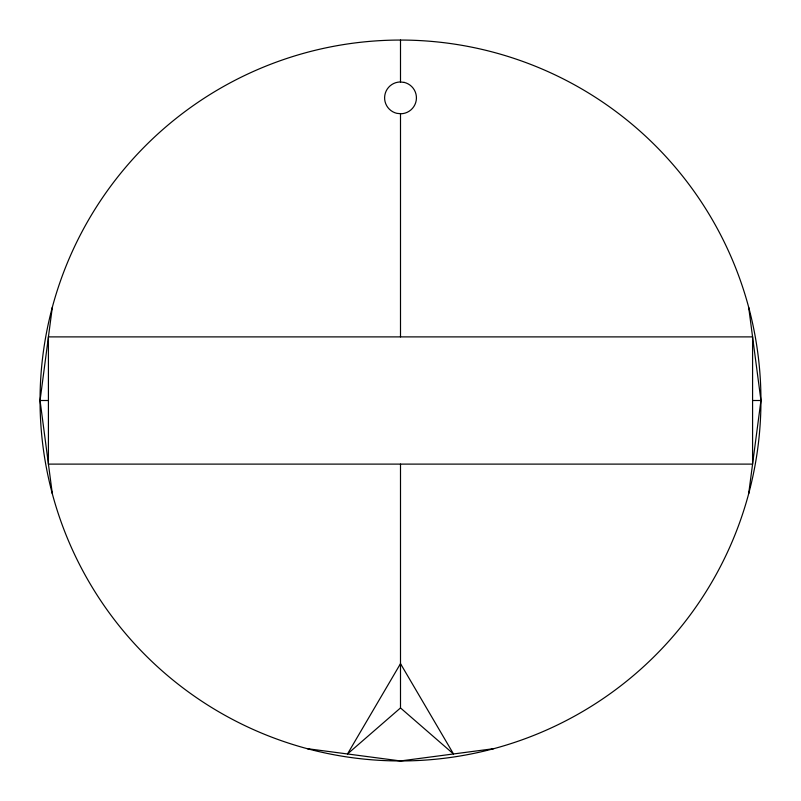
<?xml version="1.0" encoding="UTF-8"?>
<svg xmlns="http://www.w3.org/2000/svg" width="801" height="801" viewBox="0 0 801 801"><rect width="100%" height="100%" fill="white"/><g stroke="black" fill="none" stroke-linecap="round" stroke-linejoin="round"><path stroke-width="1.2" d="M52.335 493.786L40.05 400.5L52.335 307.214M748.665 493.786A360.45 360.45 0 0 0 307.214 52.335A360.45 360.45 0 0 0 145.622 655.378A360.45 360.45 0 0 0 748.665 493.786L760.95 400.5L748.665 307.214M400.5 707.944L347.494 753.971L400.5 663.649L453.506 753.971L400.5 707.944L400.5 464.109M493.786 748.665L400.5 760.95L307.214 748.665M40.05 400.5L48.42 400.5M752.58 400.5L760.95 400.5M400.5 40.05L400.5 82.022M400.5 113.712L400.5 336.891M752.58 336.891L48.42 336.891L48.42 464.109L752.58 464.109L752.58 336.891M404.135 82.383L399.999 81.972A15.9 15.9 0 0 0 396.865 113.341L401.001 113.762A15.9 15.9 0 0 0 404.135 82.383"/></g></svg>
